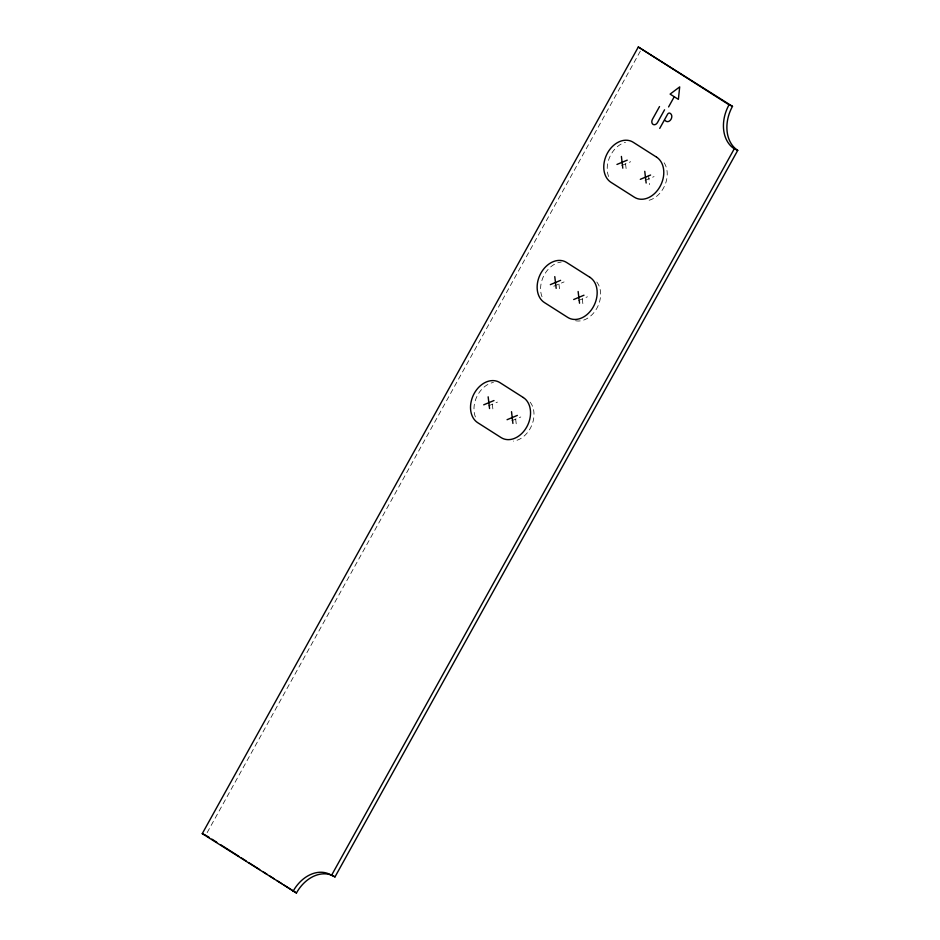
<?xml version="1.0" encoding="UTF-8"?>
<svg xmlns="http://www.w3.org/2000/svg" width="940" height="940" viewBox="0 0 940 940"><rect width="100%" height="100%" fill="white"/><g stroke="black" fill="none" stroke-linecap="round" stroke-linejoin="round"><path stroke-width="0.7" stroke-dasharray="4.7 3.53" d="M207.141 832.652L640.34 51.136M621.704 165.475L630.693 161.727M645.052 180.363L654.052 176.603M553.789 286.207L564.071 281.918M578.429 300.541L587.43 296.793M488.447 405.857L497.448 402.109M511.807 420.732L520.807 416.984M648.494 175.228L649.611 184.616M625.558 163.866L626.252 169.741M582.283 298.932L582.988 304.807M558.936 284.056L559.629 289.931M515.661 419.123L516.365 424.998M492.313 404.247L493.007 410.122M664.11 162.761A22.959 17.237 -65.6 0 1 664.521 186.038A22.959 17.237 -65.6 0 1 646.591 200.749M608.638 176.567A22.959 17.237 -65.6 0 1 625.476 142.316M596.794 282A22.959 17.237 -65.6 0 1 596.888 308.238A22.959 17.237 -65.6 0 1 575.339 320.693M542.016 296.758A22.959 17.237 -65.6 0 1 561.251 262.06M530.172 402.179A22.959 17.237 -65.6 0 1 531.582 425.726A22.959 17.237 -65.6 0 1 513.346 441.119M475.393 416.949A22.959 17.237 -65.6 0 1 493.441 382.427"/><path stroke-width="1.41" d="M202.264 833.651L638.319 47L732.495 106.349A34.439 25.85 -65.6 0 0 737.736 150.353L334.993 876.903A34.439 25.85 -65.6 0 0 296.441 893L202.264 833.651L205.719 835.214M659.516 106.573L652.454 119.31A3.971 2.985 -65.6 0 0 653.053 124.386A3.971 2.985 -65.6 0 0 657.495 122.529L664.557 109.792M668.587 106.937L674.25 96.738L678.375 99.37L679.691 86.903L670.114 94.106L673.957 96.55M659.727 128.404L667.576 114.257A2.15 1.61 -65.6 0 1 669.985 113.246L670.408 113.517A4.43 3.325 -65.6 0 1 671.09 119.18A4.43 3.325 -65.6 0 1 666.131 121.248L664.627 120.285M292.998 891.425A34.439 25.85 -65.6 0 1 331.55 875.328L734.281 148.779A34.439 25.85 -65.6 0 1 729.041 104.787L638.319 47M616.957 164.453L627.239 160.153M640.316 179.329L650.598 175.028M550.335 284.644L560.616 280.343M573.694 299.519L583.975 295.219M483.712 404.823L493.994 400.534M507.071 419.71L517.353 415.41M729.041 104.787L732.495 106.349M734.281 148.779L737.736 150.353M331.55 875.328L334.993 876.903M206.953 836.001L209.397 837.552M211.853 839.115L216.752 842.24M220.43 844.59L238.819 856.293M241.275 857.856L246.174 860.981M248.63 862.544L259.663 869.57M263.341 871.92L267.019 874.259M269.475 875.822L274.374 878.947M276.83 880.51L281.73 883.635M284.186 885.186L296.441 893M644.758 171.315L646.156 183.042M621.399 156.439L622.797 168.166M578.135 291.506L579.534 303.232M554.776 276.63L556.174 288.357M511.513 411.697L512.911 423.423M488.154 396.821L489.552 408.548M656.567 157.145L633.207 142.269A22.959 17.237 -65.6 0 0 607.499 153.008A22.959 17.237 -65.6 0 0 611 182.337L634.359 197.212A22.959 17.237 -65.6 0 0 660.056 186.472A22.959 17.237 -65.6 0 0 656.567 157.145M589.944 277.335L566.585 262.46A22.959 17.237 -65.6 0 0 540.876 273.199A22.959 17.237 -65.6 0 0 544.378 302.527L567.725 317.403A22.959 17.237 -65.6 0 0 593.434 306.663A22.959 17.237 -65.6 0 0 589.944 277.335M523.31 397.526L499.963 382.651A22.959 17.237 -65.6 0 0 474.254 393.378A22.959 17.237 -65.6 0 0 477.755 422.718L501.102 437.594A22.959 17.237 -65.6 0 0 526.811 426.854A22.959 17.237 -65.6 0 0 523.31 397.526"/></g></svg>
